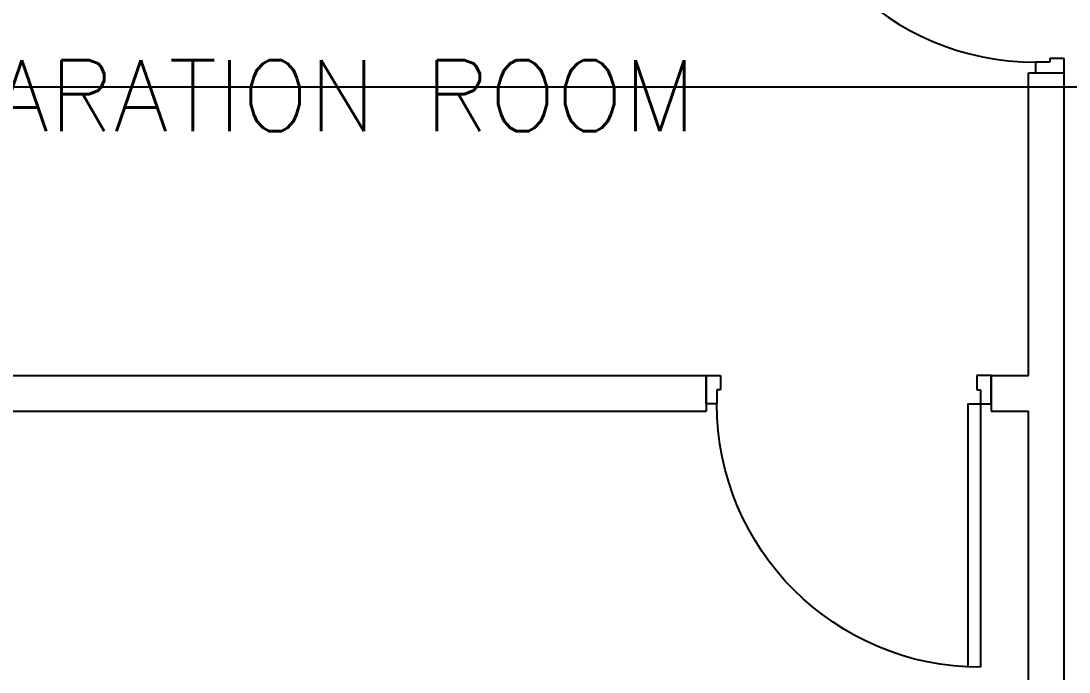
# Model space of a CAD drawing. Header units: millimetres. Extents: x -68474 to 336725, y -113450 to 40976.
# Drawn here: x 115374 to 119053, y -62054 to -59767 of the extents above; entities that cross this region are included whole.
import ezdxf

# ---------------------------------------------------------------- set-up
doc = ezdxf.new("R2010")
doc.units = ezdxf.units.MM
doc.header["$LTSCALE"] = 900
for name, color, linetype in [('s5152a$0$12', 7, 'Continuous'), ('s5152a$0$30', 7, 'Continuous'), ('s5152a$0$MGI-HAT', 7, 'Continuous')]:
    doc.layers.add(name, color=color, linetype=linetype)
doc.styles.add('s5152a$0$ROMANS', font='ROMANS', dxfattribs={"height": 0.2})

# ---------------------------------------------------------------- blocks, each defined once
blk = doc.blocks.new('s5152a$0$DR925')
for p, q in [((918.5, 100), (918.5, 1025)), ((962.5, 100), (962.5, 1025)), ((0, 100), (0, 0)), ((37.5, 100), (0, 100)), ((37.5, 50), (37.5, 100)), ((918.5, 100), (962.5, 100)), ((962.5, 100), (1000, 100)), ((962.5, 50), (962.5, 100)), ((1000, 100), (1000, 0)), ((50, 50), (37.5, 50)), ((50, 0), (50, 50)), ((950, 50), (962.5, 50)), ((950, 0), (950, 50)), ((0, 0), (50, 0)), ((1000, 0), (950, 0))]:
    blk.add_line(p, q)
blk.add_arc((962.5, 100), 925, 90, 180)

msp = doc.modelspace()

# ---------------------------------------------------------------- linework, layer by layer
at = {"layer": 's5152a$0$12', "color": 8, "linetype": 'Continuous'}
msp.add_line((126000.1, -59999.9), (108000, -59999.9), dxfattribs=at)
at = {"layer": 's5152a$0$MGI-HAT', "color": 1}
for p, q in [((118910.54762, -61012.4), (118910.54762, -59949.9)), ((118910.54762, -59949.9), (119035.54762, -59949.9)), ((119035.54762, -65537.4), (119035.54762, -59949.9)), ((113960.54762, -61012.4), (117779.29065, -61012.4)), ((117779.29065, -61012.4), (117779.29065, -61137.4)), ((118779.29065, -61012.4), (118779.29065, -61137.4)), ((118779.29065, -61012.4), (118910.54762, -61012.4)), ((113960.54762, -61137.4), (117779.29065, -61137.4)), ((118779.29065, -61137.4), (118910.54762, -61137.4)), ((118910.54762, -65312.4), (118910.54762, -61137.4))]:
    msp.add_line(p, q, dxfattribs=at)

# ---------------------------------------------------------------- block references
at = {"layer": 's5152a$0$30', "color": 1, "rotation": 90}
msp.add_blockref('s5152a$0$DR925', (119035.54762, -59949.9), dxfattribs=at)
at = {"layer": 's5152a$0$30', "color": 1, "xscale": -1, "rotation": 180}
msp.add_blockref('s5152a$0$DR925', (117779.29065, -61012.4), dxfattribs=at)

# ---------------------------------------------------------------- texts
at = {"layer": 's5152a$0$12', "color": 1, "style": 's5152a$0$ROMANS'}
msp.add_text('PREPARATION ROOM', height=250, dxfattribs=at).set_placement((114402.10645, -60155.03453))

doc.saveas('drawing.dxf')
